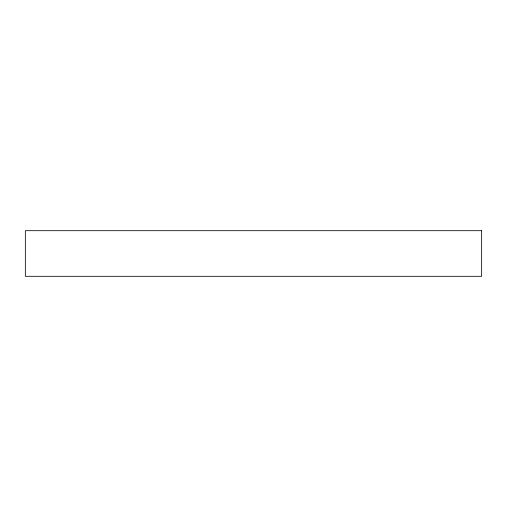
<?xml version="1.0" encoding="UTF-8"?>
<svg xmlns="http://www.w3.org/2000/svg" width="507" height="507" viewBox="0 0 507 507"><rect width="100%" height="100%" fill="white"/><g stroke="black" fill="none" stroke-linecap="round" stroke-linejoin="round"><path stroke-width="0.76" d="M481.65 230.685L25.35 230.685L25.35 276.315L481.65 276.315L481.65 230.685"/></g></svg>
